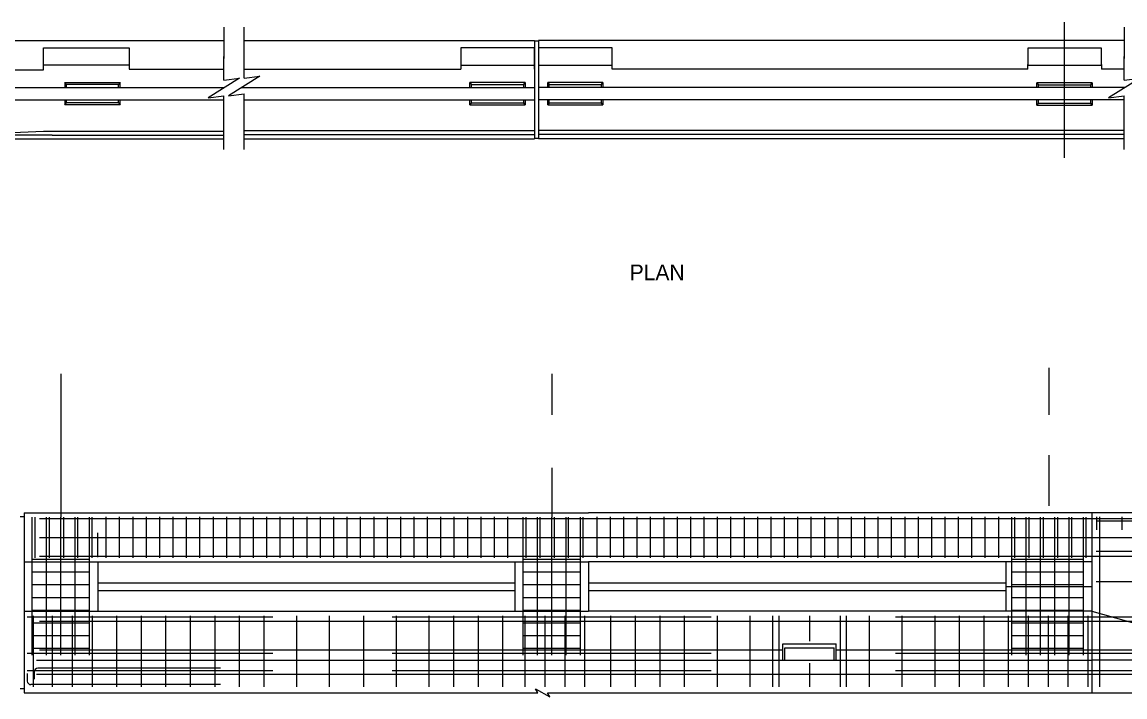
# Model space of a CAD drawing. Extents: x 25576 to 25873, y -3191 to -3046.
# Drawn here: x 25756.85 to 25779.31, y -3081.37 to -3067.63 of the extents above; entities that cross this region are included whole.
import ezdxf

# ---------------------------------------------------------------- set-up
doc = ezdxf.new("R2010")
doc.units = 0
for name, color, linetype in [('240 Concrete', 7, 'Continuous'), ('border_NO-PLOT', 7, 'Continuous'), ('pp_PRESENTATION', 7, 'Continuous'), ('str_Center-Line-A', 7, 'Continuous'), ('str_Concrete-A', 7, 'Continuous'), ('str_Reinforcement-A', 7, 'Continuous'), ('str_Reinforcement-B', 7, 'Continuous'), ('str_Reinforcement-C', 7, 'Continuous'), ('str_Reinforcement-D', 7, 'Continuous'), ('str_Reinforcement-E', 7, 'Continuous'), ('str_Reinforcement-F', 7, 'Continuous'), ('str_Reinforcement-H', 7, 'Continuous'), ('str_Reinforcement-I', 7, 'Continuous'), ('str_Reinforcement-J', 7, 'Continuous'), ('str_Reinforcement-K', 7, 'Continuous'), ('str_Reinforcement-P', 7, 'Continuous'), ('str_Structural-Steel-A', 7, 'Continuous')]:
    doc.layers.add(name, color=color, linetype=linetype)

msp = doc.modelspace()

# ---------------------------------------------------------------- linework, layer by layer
at = {"layer": '240 Concrete'}
for p, q in [((25756.888, -3077.622), (25756.888, -3081.289)), ((25758.388, -3078.622), (25758.388, -3079.627)), ((25766.888, -3078.622), (25766.888, -3079.627)), ((25768.388, -3078.622), (25768.388, -3079.627)), ((25776.887, -3078.622), (25776.887, -3079.627))]:
    msp.add_line(p, q, dxfattribs=at)
at = {"layer": 'pp_PRESENTATION'}
for p, q in [((25760.958, -3068.809), (25760.958, -3068.369)), ((25761.371, -3068.768), (25761.371, -3068.328)), ((25779.301, -3068.809), (25779.301, -3068.369)), ((25760.958, -3069.569), (25760.958, -3069.129)), ((25761.371, -3069.528), (25761.371, -3069.088)), ((25779.301, -3069.569), (25779.301, -3069.129))]:
    msp.add_line(p, q, dxfattribs=at)
for points in [[(25760.958, -3068.809), (25761.278, -3068.769), (25760.638, -3069.169), (25760.958, -3069.129)], [(25761.371, -3068.768), (25761.691, -3068.728), (25761.051, -3069.128), (25761.371, -3069.088)], [(25779.301, -3068.809), (25779.621, -3068.769), (25778.981, -3069.169), (25779.301, -3069.129)]]:
    msp.add_lwpolyline(points, dxfattribs=at)
at = {"layer": 'str_Center-Line-A'}
for p, q in [((25777.762, -3074.671), (25777.762, -3075.625)), ((25757.637, -3074.793), (25757.637, -3077.713)), ((25767.637, -3074.793), (25767.637, -3075.625)), ((25777.762, -3076.447), (25777.762, -3077.482)), ((25767.637, -3076.707), (25767.637, -3077.709)), ((25758.388, -3078.528), (25758.388, -3078.027))]:
    msp.add_line(p, q, dxfattribs=at)
at = {"layer": 'str_Concrete-A'}
for p, q in [((25750.802, -3068.004), (25760.958, -3068.004)), ((25761.371, -3068.004), (25767.283, -3068.004)), ((25767.283, -3068.004), (25767.283, -3070.004)), ((25767.367, -3068.004), (25767.367, -3070.004)), ((25779.301, -3068.004), (25767.367, -3068.004)), ((25757.28, -3068.6), (25757.28, -3068.154)), ((25757.28, -3068.154), (25759.029, -3068.154)), ((25759.029, -3068.154), (25759.029, -3068.587)), ((25767.283, -3068.154), (25765.783, -3068.154)), ((25765.783, -3068.154), (25765.783, -3068.587)), ((25767.283, -3068.587), (25767.283, -3068.154)), ((25768.867, -3068.154), (25767.367, -3068.154)), ((25768.867, -3068.587), (25768.867, -3068.154)), ((25777.335, -3068.158), (25777.335, -3068.491)), ((25778.835, -3068.158), (25777.335, -3068.158)), ((25778.835, -3068.491), (25778.835, -3068.158)), ((25750.802, -3068.6), (25757.28, -3068.6)), ((25759.029, -3068.504), (25757.28, -3068.504)), ((25759.029, -3068.587), (25760.958, -3068.587)), ((25761.371, -3068.587), (25765.783, -3068.587)), ((25765.783, -3068.504), (25767.283, -3068.504)), ((25767.367, -3068.504), (25768.867, -3068.504)), ((25777.335, -3068.587), (25768.867, -3068.587)), ((25777.335, -3068.587), (25777.335, -3068.491)), ((25777.335, -3068.508), (25778.835, -3068.508)), ((25777.335, -3068.591), (25777.335, -3068.587)), ((25778.835, -3068.491), (25778.835, -3068.587)), ((25779.301, -3068.587), (25778.835, -3068.587)), ((25757.748, -3068.9), (25757.717, -3068.86)), ((25757.717, -3068.86), (25757.717, -3068.962)), ((25757.717, -3068.86), (25758.842, -3068.86)), ((25758.842, -3068.86), (25758.811, -3068.9)), ((25758.842, -3068.962), (25758.842, -3068.86)), ((25767.096, -3068.86), (25765.971, -3068.86)), ((25765.971, -3068.962), (25765.971, -3068.86)), ((25765.971, -3068.86), (25766.002, -3068.9)), ((25767.065, -3068.9), (25767.096, -3068.86)), ((25767.096, -3068.86), (25767.096, -3068.962)), ((25767.554, -3068.86), (25767.585, -3068.9)), ((25767.554, -3068.962), (25767.554, -3068.86)), ((25768.679, -3068.86), (25767.554, -3068.86)), ((25768.648, -3068.9), (25768.679, -3068.86)), ((25768.679, -3068.86), (25768.679, -3068.962)), ((25777.522, -3068.865), (25777.554, -3068.904)), ((25777.522, -3068.967), (25777.522, -3068.865)), ((25778.647, -3068.865), (25777.522, -3068.865)), ((25778.616, -3068.904), (25778.647, -3068.865)), ((25778.647, -3068.865), (25778.647, -3068.967)), ((25757.717, -3069.212), (25757.717, -3069.314)), ((25757.717, -3069.314), (25757.748, -3069.275)), ((25758.842, -3069.314), (25757.717, -3069.314)), ((25758.811, -3069.275), (25758.842, -3069.314)), ((25758.842, -3069.314), (25758.842, -3069.212)), ((25765.971, -3069.314), (25765.971, -3069.212)), ((25766.002, -3069.275), (25765.971, -3069.314)), ((25765.971, -3069.314), (25767.096, -3069.314)), ((25767.096, -3069.314), (25767.065, -3069.275)), ((25767.096, -3069.212), (25767.096, -3069.314)), ((25767.554, -3069.314), (25767.554, -3069.212)), ((25767.585, -3069.275), (25767.554, -3069.314)), ((25767.554, -3069.314), (25768.679, -3069.314)), ((25768.679, -3069.314), (25768.648, -3069.275)), ((25768.679, -3069.212), (25768.679, -3069.314)), ((25777.522, -3069.318), (25777.522, -3069.217)), ((25777.554, -3069.279), (25777.522, -3069.318)), ((25777.522, -3069.318), (25778.647, -3069.318)), ((25778.647, -3069.318), (25778.616, -3069.279)), ((25778.647, -3069.217), (25778.647, -3069.318)), ((25753.879, -3070.004), (25757.28, -3069.847)), ((25753.879, -3070.004), (25757.462, -3070.004)), ((25757.462, -3069.93), (25755.578, -3069.93)), ((25757.28, -3069.847), (25760.958, -3069.847)), ((25757.462, -3069.847), (25757.462, -3069.847)), ((25757.462, -3069.93), (25760.958, -3069.93)), ((25757.462, -3070.004), (25760.958, -3070.004)), ((25761.371, -3069.837), (25767.283, -3069.837)), ((25761.371, -3069.921), (25767.283, -3069.921)), ((25761.371, -3070.004), (25767.283, -3070.004)), ((25767.283, -3069.991), (25767.367, -3069.991)), ((25779.301, -3069.837), (25767.367, -3069.837)), ((25779.301, -3069.921), (25767.367, -3069.921)), ((25779.301, -3070.004), (25767.367, -3070.004)), ((25756.888, -3077.622), (25766.516, -3077.622)), ((25756.888, -3077.622), (25768.388, -3077.622)), ((25784.804, -3077.622), (25768.388, -3077.622)), ((25778.637, -3077.622), (25778.637, -3081.289)), ((25756.888, -3077.705), (25756.804, -3077.705)), ((25756.888, -3078.622), (25768.388, -3078.622)), ((25778.637, -3078.622), (25768.388, -3078.622)), ((25776.887, -3079.125), (25778.637, -3079.125)), ((25756.888, -3079.627), (25768.388, -3079.627)), ((25778.637, -3079.627), (25768.388, -3079.627)), ((25778.637, -3079.627), (25782.22, -3080.622)), ((25772.346, -3080.622), (25772.346, -3080.289)), ((25772.346, -3080.289), (25773.429, -3080.289)), ((25772.387, -3080.372), (25773.387, -3080.372)), ((25772.387, -3080.622), (25772.387, -3080.372)), ((25773.387, -3080.622), (25773.387, -3080.372)), ((25773.429, -3080.622), (25773.429, -3080.289)), ((25757.137, -3080.622), (25776.135, -3080.622)), ((25768.637, -3080.622), (25778.637, -3080.622)), ((25785.221, -3080.622), (25778.637, -3080.622)), ((25756.888, -3081.205), (25756.804, -3081.205)), ((25756.888, -3081.289), (25767.35, -3081.289)), ((25767.35, -3081.289), (25767.304, -3081.206)), ((25767.304, -3081.206), (25767.596, -3081.372)), ((25767.55, -3081.289), (25779.689, -3081.289)), ((25767.596, -3081.372), (25767.55, -3081.289))]:
    msp.add_line(p, q, dxfattribs=at)
at = {"layer": 'str_Reinforcement-A'}
for p, q in [((25758.554, -3077.707), (25758.554, -3078.537)), ((25758.827, -3077.707), (25758.827, -3078.537)), ((25759.1, -3077.707), (25759.1, -3078.537)), ((25759.372, -3077.707), (25759.372, -3078.537)), ((25759.645, -3077.707), (25759.645, -3078.537)), ((25759.918, -3077.707), (25759.918, -3078.537)), ((25760.191, -3077.707), (25760.191, -3078.537)), ((25760.463, -3077.707), (25760.463, -3078.537)), ((25760.736, -3077.707), (25760.736, -3078.537)), ((25761.009, -3077.707), (25761.009, -3078.537)), ((25761.281, -3077.707), (25761.281, -3078.537)), ((25761.554, -3077.707), (25761.554, -3078.537)), ((25761.827, -3077.707), (25761.827, -3078.537)), ((25762.1, -3077.707), (25762.1, -3078.537)), ((25762.372, -3077.707), (25762.372, -3078.537)), ((25762.645, -3077.707), (25762.645, -3078.537)), ((25762.918, -3077.707), (25762.918, -3078.537)), ((25763.191, -3077.707), (25763.191, -3078.537)), ((25763.463, -3077.707), (25763.463, -3078.537)), ((25763.736, -3077.707), (25763.736, -3078.537)), ((25764.009, -3077.707), (25764.009, -3078.537)), ((25764.281, -3077.707), (25764.281, -3078.537)), ((25764.554, -3077.707), (25764.554, -3078.537)), ((25764.827, -3077.707), (25764.827, -3078.537)), ((25765.1, -3077.707), (25765.1, -3078.537)), ((25765.372, -3077.707), (25765.372, -3078.537)), ((25765.645, -3077.707), (25765.645, -3078.537)), ((25765.918, -3077.707), (25765.918, -3078.537)), ((25766.191, -3077.707), (25766.191, -3078.537)), ((25766.463, -3077.707), (25766.463, -3078.537)), ((25766.736, -3077.707), (25766.736, -3078.537)), ((25768.554, -3077.707), (25768.554, -3078.537)), ((25768.827, -3077.707), (25768.827, -3078.537)), ((25769.1, -3077.707), (25769.1, -3078.537)), ((25769.372, -3077.707), (25769.372, -3078.537)), ((25769.645, -3077.707), (25769.645, -3078.537)), ((25769.918, -3077.707), (25769.918, -3078.537)), ((25770.191, -3077.707), (25770.191, -3078.537)), ((25770.463, -3077.707), (25770.463, -3078.537)), ((25770.736, -3077.707), (25770.736, -3078.537)), ((25771.009, -3077.707), (25771.009, -3078.537)), ((25771.281, -3077.707), (25771.281, -3078.537)), ((25771.554, -3077.707), (25771.554, -3078.537)), ((25771.827, -3077.707), (25771.827, -3078.537)), ((25772.1, -3077.707), (25772.1, -3078.537)), ((25772.372, -3077.707), (25772.372, -3078.537)), ((25772.645, -3077.707), (25772.645, -3078.537)), ((25772.918, -3077.707), (25772.918, -3078.537)), ((25773.191, -3077.707), (25773.191, -3078.537)), ((25773.463, -3077.707), (25773.463, -3078.537)), ((25773.736, -3077.707), (25773.736, -3078.537)), ((25774.009, -3077.707), (25774.009, -3078.537)), ((25774.281, -3077.707), (25774.281, -3078.537)), ((25774.554, -3077.707), (25774.554, -3078.537)), ((25774.827, -3077.707), (25774.827, -3078.537)), ((25775.1, -3077.707), (25775.1, -3078.537)), ((25775.372, -3077.707), (25775.372, -3078.537)), ((25775.645, -3077.707), (25775.645, -3078.537)), ((25775.918, -3077.707), (25775.918, -3078.537)), ((25776.191, -3077.707), (25776.191, -3078.537)), ((25776.463, -3077.707), (25776.463, -3078.537)), ((25776.736, -3077.707), (25776.736, -3078.537)), ((25756.953, -3079.741), (25761.953, -3079.741)), ((25764.387, -3079.741), (25770.887, -3079.741)), ((25774.637, -3079.741), (25781.137, -3079.741)), ((25756.953, -3080.481), (25761.953, -3080.481)), ((25764.387, -3080.481), (25770.887, -3080.481)), ((25774.637, -3080.481), (25781.137, -3080.481)), ((25756.953, -3080.836), (25761.953, -3080.836)), ((25764.387, -3080.836), (25770.887, -3080.836)), ((25774.637, -3080.836), (25781.137, -3080.836))]:
    msp.add_line(p, q, dxfattribs=at)
at = {"layer": 'str_Reinforcement-B'}
for p, q in [((25757.106, -3077.712), (25757.106, -3078.542)), ((25757.396, -3077.712), (25757.396, -3078.542)), ((25757.689, -3077.712), (25757.689, -3078.542)), ((25757.974, -3077.712), (25757.974, -3078.542)), ((25758.268, -3077.712), (25758.268, -3078.542)), ((25767.106, -3077.712), (25767.106, -3078.542)), ((25767.396, -3077.712), (25767.396, -3078.542)), ((25767.689, -3077.712), (25767.689, -3078.542)), ((25767.974, -3077.712), (25767.974, -3078.542)), ((25768.268, -3077.712), (25768.268, -3078.542)), ((25777.064, -3077.712), (25777.064, -3078.542)), ((25777.356, -3077.712), (25777.356, -3078.542)), ((25777.646, -3077.712), (25777.646, -3078.542)), ((25777.938, -3077.712), (25777.938, -3078.542)), ((25778.223, -3077.712), (25778.223, -3078.542)), ((25778.518, -3077.712), (25778.518, -3078.542))]:
    msp.add_line(p, q, dxfattribs=at)
at = {"layer": 'str_Reinforcement-C'}
for p, q in [((25757.054, -3080.521), (25757.054, -3077.709)), ((25757.346, -3080.521), (25757.346, -3077.709)), ((25757.637, -3080.521), (25757.637, -3077.709)), ((25757.929, -3080.521), (25757.929, -3077.709)), ((25758.221, -3080.521), (25758.221, -3077.709)), ((25767.054, -3080.521), (25767.054, -3077.709)), ((25767.346, -3080.521), (25767.346, -3077.709)), ((25767.637, -3080.521), (25767.637, -3077.709)), ((25767.929, -3080.521), (25767.929, -3077.709)), ((25768.221, -3080.521), (25768.221, -3077.709)), ((25777.012, -3080.521), (25777.012, -3077.709)), ((25777.304, -3080.521), (25777.304, -3077.709)), ((25777.596, -3080.521), (25777.596, -3077.709)), ((25777.887, -3080.521), (25777.887, -3077.709)), ((25778.179, -3080.521), (25778.179, -3077.709)), ((25778.47, -3080.521), (25778.47, -3077.709))]:
    msp.add_line(p, q, dxfattribs=at)
at = {"layer": 'str_Reinforcement-D'}
for p, q in [((25757.04, -3078.566), (25758.217, -3078.566)), ((25767.04, -3078.566), (25768.217, -3078.566)), ((25776.994, -3078.566), (25778.467, -3078.566)), ((25757.04, -3078.825), (25758.217, -3078.825)), ((25767.04, -3078.825), (25768.217, -3078.825)), ((25776.994, -3078.825), (25778.467, -3078.825)), ((25757.04, -3079.084), (25758.217, -3079.084)), ((25767.04, -3079.084), (25768.217, -3079.084)), ((25776.994, -3079.084), (25778.467, -3079.084)), ((25757.04, -3079.344), (25758.217, -3079.344)), ((25767.04, -3079.344), (25768.217, -3079.344)), ((25776.994, -3079.344), (25778.467, -3079.344)), ((25757.04, -3079.603), (25758.217, -3079.603)), ((25767.04, -3079.603), (25768.217, -3079.603)), ((25776.994, -3079.603), (25778.467, -3079.603)), ((25757.04, -3079.862), (25758.217, -3079.862)), ((25767.04, -3079.862), (25768.217, -3079.862)), ((25776.994, -3079.862), (25778.467, -3079.862)), ((25757.04, -3080.122), (25758.217, -3080.122)), ((25767.04, -3080.122), (25768.217, -3080.122)), ((25776.994, -3080.122), (25778.467, -3080.122)), ((25757.04, -3080.376), (25758.217, -3080.376)), ((25767.04, -3080.376), (25768.217, -3080.376)), ((25776.994, -3080.376), (25778.467, -3080.376))]:
    msp.add_line(p, q, dxfattribs=at)
at = {"layer": 'str_Reinforcement-E'}
for p, q in [((25757.199, -3077.741), (25782.72, -3077.741)), ((25757.199, -3078.123), (25782.72, -3078.123)), ((25757.199, -3078.503), (25782.72, -3078.503))]:
    msp.add_line(p, q, dxfattribs=at)
at = {"layer": 'str_Reinforcement-F'}
for p, q in [((25778.727, -3077.789), (25781.69, -3077.789)), ((25757.199, -3079.83), (25785.131, -3079.83)), ((25757.199, -3080.411), (25772.338, -3080.411)), ((25773.435, -3080.411), (25785.131, -3080.411)), ((25757.137, -3080.911), (25785.131, -3080.911))]:
    msp.add_line(p, q, dxfattribs=at)
at = {"layer": 'str_Reinforcement-H'}
for p, q in [((25757.077, -3081.167), (25757.077, -3079.723)), ((25757.46, -3079.723), (25757.46, -3081.167)), ((25757.866, -3079.723), (25757.866, -3081.167)), ((25758.271, -3079.723), (25758.271, -3081.167)), ((25758.771, -3079.723), (25758.771, -3081.167)), ((25759.271, -3079.723), (25759.271, -3081.167)), ((25759.771, -3079.723), (25759.771, -3081.167)), ((25760.271, -3079.723), (25760.271, -3081.167)), ((25760.771, -3079.723), (25760.771, -3081.167)), ((25761.271, -3079.723), (25761.271, -3081.167)), ((25761.771, -3079.723), (25761.771, -3081.167)), ((25762.438, -3079.723), (25762.438, -3081.167)), ((25763.104, -3079.723), (25763.104, -3081.167)), ((25763.801, -3079.723), (25763.801, -3081.167)), ((25764.468, -3079.723), (25764.468, -3081.167)), ((25765.135, -3079.723), (25765.135, -3081.167)), ((25765.635, -3079.723), (25765.635, -3081.167)), ((25766.135, -3079.723), (25766.135, -3081.167)), ((25766.635, -3079.723), (25766.635, -3081.167)), ((25767.091, -3079.723), (25767.091, -3081.167)), ((25767.496, -3079.723), (25767.496, -3081.167)), ((25767.902, -3079.723), (25767.902, -3081.167)), ((25768.307, -3079.723), (25768.307, -3081.167)), ((25768.837, -3079.723), (25768.837, -3081.167)), ((25769.337, -3079.723), (25769.337, -3081.167)), ((25769.837, -3079.723), (25769.837, -3081.167)), ((25770.337, -3079.723), (25770.337, -3081.167)), ((25771.004, -3079.723), (25771.004, -3081.167)), ((25771.671, -3079.723), (25771.671, -3081.167)), ((25772.137, -3079.723), (25772.137, -3081.167)), ((25772.262, -3079.723), (25772.262, -3081.167)), ((25772.887, -3079.723), (25772.887, -3080.239)), ((25773.512, -3079.723), (25773.512, -3081.167)), ((25773.638, -3079.723), (25773.638, -3081.167)), ((25774.104, -3079.723), (25774.104, -3081.167)), ((25774.771, -3079.723), (25774.771, -3081.167)), ((25775.438, -3079.723), (25775.438, -3081.167)), ((25775.938, -3079.723), (25775.938, -3081.167)), ((25776.438, -3079.723), (25776.438, -3081.167)), ((25776.938, -3079.723), (25776.938, -3081.167)), ((25777.343, -3079.723), (25777.343, -3081.167)), ((25777.748, -3079.723), (25777.748, -3081.167)), ((25778.153, -3079.723), (25778.153, -3081.167)), ((25778.559, -3079.723), (25778.559, -3081.167)), ((25772.887, -3080.683), (25772.887, -3081.167))]:
    msp.add_line(p, q, dxfattribs=at)
at = {"layer": 'str_Reinforcement-I'}
msp.add_line((25778.795, -3077.705), (25778.795, -3081.167), dxfattribs=at)
at = {"layer": 'str_Reinforcement-J'}
for p, q in [((25778.732, -3077.705), (25778.732, -3077.968)), ((25779.253, -3077.705), (25779.253, -3077.968))]:
    msp.add_line(p, q, dxfattribs=at)
at = {"layer": 'str_Reinforcement-K'}
for p, q in [((25778.727, -3078.402), (25785.131, -3078.402)), ((25778.727, -3079.018), (25785.131, -3079.018))]:
    msp.add_line(p, q, dxfattribs=at)
at = {"layer": 'str_Reinforcement-P'}
for p, q in [((25760.888, -3080.789), (25757.166, -3080.789)), ((25756.953, -3080.898), (25756.953, -3081.049)), ((25757.093, -3080.862), (25757.093, -3081.012)), ((25760.888, -3081.122), (25757.026, -3081.122))]:
    msp.add_line(p, q, dxfattribs=at)
for centre, start, end in [((25757.166, -3080.862), 90, 180), ((25757.026, -3081.049), 180, 270)]:
    msp.add_arc(centre, 0.073, start, end, dxfattribs=at)
at = {"layer": 'str_Structural-Steel-A'}
for p, q in [((25760.958, -3067.732), (25760.958, -3068.369)), ((25761.371, -3068.328), (25761.371, -3067.732)), ((25778.085, -3070.393), (25778.085, -3067.628)), ((25779.301, -3067.732), (25779.301, -3068.369)), ((25767.283, -3068.01), (25767.367, -3068.01)), ((25767.283, -3068.01), (25767.367, -3068.01)), ((25760.958, -3068.369), (25760.958, -3068.328)), ((25779.301, -3068.369), (25779.301, -3068.328)), ((25757.748, -3068.9), (25757.748, -3068.905)), ((25758.811, -3068.9), (25757.748, -3068.9)), ((25757.748, -3068.962), (25757.748, -3068.905)), ((25758.811, -3068.962), (25758.811, -3068.9)), ((25766.002, -3068.9), (25767.065, -3068.9)), ((25766.002, -3068.962), (25766.002, -3068.9)), ((25767.065, -3068.962), (25767.065, -3068.9)), ((25767.585, -3068.9), (25768.648, -3068.9)), ((25767.585, -3068.9), (25768.648, -3068.9)), ((25767.585, -3068.962), (25767.585, -3068.9)), ((25768.648, -3068.962), (25768.648, -3068.9)), ((25777.554, -3068.904), (25778.616, -3068.904)), ((25777.554, -3068.967), (25777.554, -3068.904)), ((25778.616, -3068.904), (25778.616, -3068.909)), ((25778.616, -3068.967), (25778.616, -3068.909)), ((25752.85, -3068.962), (25760.968, -3068.962)), ((25761.316, -3068.962), (25767.283, -3068.962)), ((25779.312, -3068.962), (25767.367, -3068.962)), ((25752.85, -3069.212), (25760.958, -3069.212)), ((25757.748, -3069.27), (25757.748, -3069.212)), ((25757.748, -3069.27), (25757.748, -3069.275)), ((25758.811, -3069.275), (25757.748, -3069.275)), ((25758.811, -3069.27), (25758.811, -3069.212)), ((25758.811, -3069.27), (25758.811, -3069.275)), ((25761.371, -3069.212), (25767.283, -3069.212)), ((25766.002, -3069.275), (25766.002, -3069.212)), ((25766.002, -3069.275), (25767.065, -3069.275)), ((25767.065, -3069.275), (25767.065, -3069.212)), ((25779.301, -3069.212), (25767.367, -3069.212)), ((25767.585, -3069.275), (25767.585, -3069.212)), ((25767.585, -3069.275), (25768.648, -3069.275)), ((25768.648, -3069.275), (25768.648, -3069.212)), ((25777.554, -3069.279), (25777.554, -3069.217)), ((25777.554, -3069.279), (25778.616, -3069.279)), ((25778.616, -3069.279), (25778.616, -3069.217)), ((25760.958, -3070.225), (25760.958, -3069.527)), ((25761.371, -3070.225), (25761.371, -3069.472)), ((25779.301, -3070.225), (25779.301, -3069.527)), ((25778.637, -3077.705), (25778.637, -3077.705)), ((25766.888, -3079.054), (25758.388, -3079.054)), ((25758.388, -3079.208), (25766.888, -3079.208)), ((25776.887, -3079.054), (25768.388, -3079.054)), ((25768.388, -3079.208), (25776.887, -3079.208))]:
    msp.add_line(p, q, dxfattribs=at)

# ---------------------------------------------------------------- texts
at = {"layer": 'border_NO-PLOT'}
msp.add_text('PLAN', height=0.32, dxfattribs=at).set_placement((25769.225, -3072.886))

doc.saveas('drawing.dxf')
